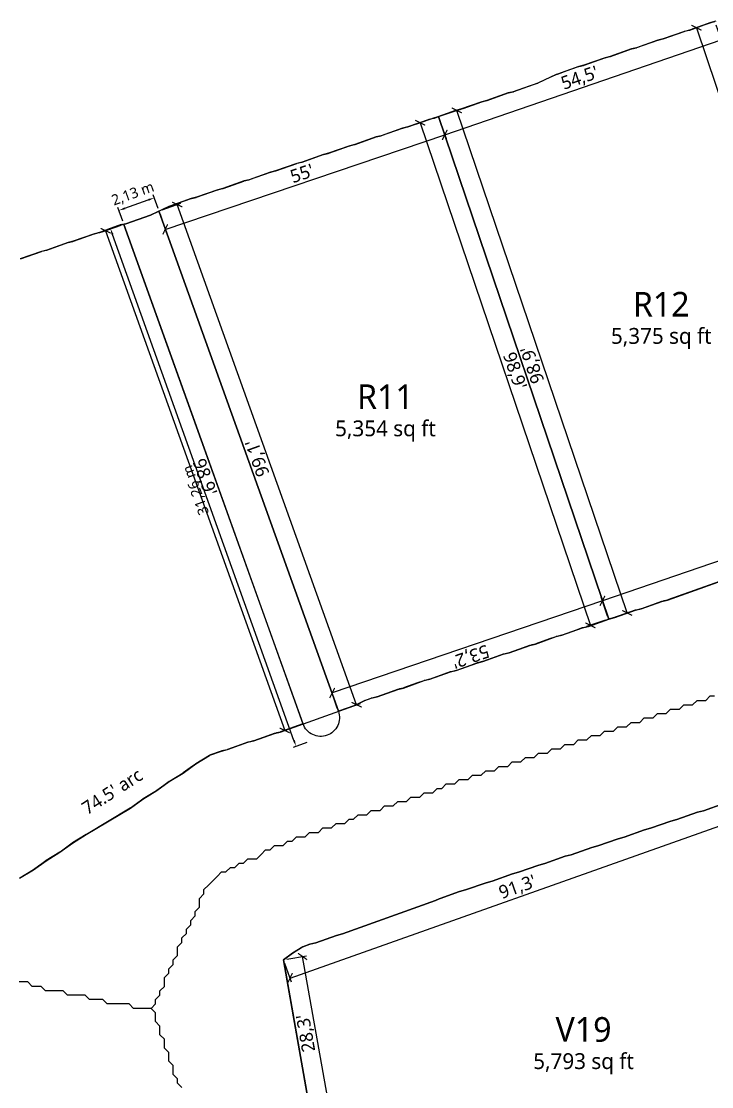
# Model space of a CAD drawing. Header units: metres. Extents: x 77 to 647, y -942 to -10.
# Drawn here: x 173.4 to 212.6, y -182.6 to -122.1 of the extents above; entities that cross this region are included whole.
import ezdxf
from ezdxf.enums import TextEntityAlignment as Align

# ---------------------------------------------------------------- set-up
doc = ezdxf.new("R2010")
doc.units = ezdxf.units.M
for name, color, linetype in [('DIM_OTHER', 6, 'Continuous'), ('DIM_PLOTS', 5, 'Continuous'), ('DIM_PLOTS_ARC', 5, 'Continuous'), ('PLOT_TEXT', 7, 'Continuous'), ('PLOTS', 1, 'Continuous'), ('RIVERSIDE_GARDEN', 82, 'Continuous'), ('ROAD_CENTRELINE', 9, 'Continuous'), ('ROADS', 8, 'Continuous'), ('WALKWAY', 32, 'Continuous')]:
    doc.layers.add(name, color=color, linetype=linetype)
doc.styles.add('OpenSans', font='OpenSans-Regular.ttf')
doc.dimstyles.new('PLOT_FT', dxfattribs={"dimtxt": 0.75, "dimasz": 0.45, "dimexe": 0.225, "dimexo": 0.1875, "dimgap": 0.15, "dimtad": 1, "dimdec": 1, "dimlfac": 3.28084, "dimtxsty": 'OpenSans', "dimblk": 'ARCHTICK', "dimcen": 2.5, "dimazin": 3, "dimtfac": 1, "dimtmove": 0, "dimatfit": 3})
doc.dimstyles.new('SMALL_M', dxfattribs={"dimtxt": 0.6, "dimasz": 0.36, "dimexe": 0.18, "dimexo": 0.15, "dimgap": 0.12, "dimtad": 1, "dimtxsty": 'OpenSans', "dimcen": 2.5, "dimazin": 3, "dimtfac": 1, "dimtmove": 0, "dimatfit": 3})

# ---------------------------------------------------------------- blocks, each defined once
blk = doc.blocks.new('_ARCHTICK')
at = {"color": 0, "linetype": 'BYBLOCK', "const_width": 0.15}
blk.add_lwpolyline([(-0.5, -0.5), (0.5, 0.5)], dxfattribs=at)
blk = doc.blocks.new('*D30')
at = {"color": 0}
for p, q in [((179.055, -133.692), (177.984, -134.076)), ((178.196, -134), (188.368, -162.39)), ((189.227, -162.082), (188.156, -162.465))]:
    blk.add_line(p, q, dxfattribs=at)
at = {"layer": 'Defpoints'}
for p in [(179.231, -133.629), (178.196, -134), (189.404, -162.018)]:
    blk.add_point(p, dxfattribs=at)
at = {"layer": 'DIM_PLOTS', "color": 0, "xscale": 0.44999999999999996, "yscale": 0.44999999999999996}
for p, rotation in [((178.196, -134), 109.71370485771824), ((188.368, -162.39), -70.28629514228176)]:
    blk.add_blockref('_ARCHTICK', p, dxfattribs=dict(at, rotation=rotation))
at = {"layer": 'DIM_PLOTS', "color": 0, "insert": (183.776, -148.018), "char_height": 0.75, "attachment_point": 5, "rotation": 289.7137, "style": 'OpenSans'}
blk.add_mtext("98,9'", dxfattribs=at)
blk = doc.blocks.new('*D31')
at = {"color": 0}
for p, q in [((206.704, -155.888), (206.337, -154.811)), ((206.41, -155.024), (191.059, -160.261)), ((191.353, -161.124), (190.986, -160.048))]:
    blk.add_line(p, q, dxfattribs=at)
at = {"layer": 'Defpoints'}
for p in [(206.41, -155.024), (206.765, -156.065), (191.414, -161.302)]:
    blk.add_point(p, dxfattribs=at)
at = {"layer": 'DIM_PLOTS', "color": 0, "xscale": 0.44999999999999996, "yscale": 0.44999999999999996}
for p, rotation in [((206.41, -155.024), 18.835441766811556), ((191.059, -160.261), -161.16455823318844)]:
    blk.add_blockref('_ARCHTICK', p, dxfattribs=dict(at, rotation=rotation))
at = {"layer": 'DIM_PLOTS', "color": 0, "insert": (198.904, -158.139), "char_height": 0.75, "attachment_point": 5, "rotation": 198.83544, "style": 'OpenSans'}
blk.add_mtext("53,2'", dxfattribs=at)
blk = doc.blocks.new('*D32')
at = {"color": 0}
for p, q in [((181.403, -132.818), (182.474, -132.434)), ((192.449, -160.931), (182.262, -132.51)), ((191.59, -161.239), (192.661, -160.855))]:
    blk.add_line(p, q, dxfattribs=at)
at = {"layer": 'Defpoints'}
for p in [(181.226, -132.881), (192.449, -160.931), (191.414, -161.302)]:
    blk.add_point(p, dxfattribs=at)
at = {"layer": 'DIM_PLOTS', "color": 0, "xscale": 0.44999999999999996, "yscale": 0.44999999999999996}
for p, rotation in [((182.262, -132.51), 109.72034940102222), ((192.449, -160.931), 289.7203494010222)]:
    blk.add_blockref('_ARCHTICK', p, dxfattribs=dict(at, rotation=rotation))
at = {"layer": 'DIM_PLOTS', "color": 0, "insert": (186.861, -146.897), "char_height": 0.75, "attachment_point": 5, "rotation": 109.72035, "style": 'OpenSans'}
blk.add_mtext("99,1'", dxfattribs=at)
blk = doc.blocks.new('*D33')
at = {"color": 0}
for p, q in [((197.157, -127.69), (197.521, -128.767)), ((181.579, -133.923), (197.449, -128.554)), ((181.286, -133.058), (181.651, -134.136))]:
    blk.add_line(p, q, dxfattribs=at)
at = {"layer": 'Defpoints'}
for p in [(197.097, -127.512), (181.226, -132.881), (181.579, -133.923)]:
    blk.add_point(p, dxfattribs=at)
at = {"layer": 'DIM_PLOTS', "color": 0, "xscale": 0.44999999999999996, "yscale": 0.44999999999999996}
for p, rotation in [((197.449, -128.554), 18.689323701698317), ((181.579, -133.923), 198.68932370169833)]:
    blk.add_blockref('_ARCHTICK', p, dxfattribs=dict(at, rotation=rotation))
at = {"layer": 'DIM_PLOTS', "color": 0, "insert": (189.346, -130.741), "char_height": 0.75, "attachment_point": 5, "rotation": 18.68932, "style": 'OpenSans'}
blk.add_mtext("55'", dxfattribs=at)
blk = doc.blocks.new('*D34')
at = {"color": 0}
for p, q in [((196.919, -127.572), (195.842, -127.937)), ((196.055, -127.865), (205.723, -156.418)), ((206.587, -156.126), (205.51, -156.49))]:
    blk.add_line(p, q, dxfattribs=at)
at = {"layer": 'Defpoints'}
for p in [(197.097, -127.512), (196.055, -127.865), (206.765, -156.065)]:
    blk.add_point(p, dxfattribs=at)
at = {"layer": 'DIM_PLOTS', "color": 0, "xscale": 0.44999999999999996, "yscale": 0.44999999999999996}
for p, rotation in [((196.055, -127.865), 108.70598141153717), ((205.723, -156.418), -71.29401858846283)]:
    blk.add_blockref('_ARCHTICK', p, dxfattribs=dict(at, rotation=rotation))
at = {"layer": 'DIM_PLOTS', "color": 0, "insert": (201.386, -141.973), "char_height": 0.75, "attachment_point": 5, "rotation": 288.70598, "style": 'OpenSans'}
blk.add_mtext("98,9'", dxfattribs=at)
blk = doc.blocks.new('*D35')
at = {"color": 0}
for p, q in [((222.313, -150.528), (221.944, -149.452)), ((222.017, -149.665), (206.408, -155.025)), ((206.704, -155.888), (206.335, -154.812))]:
    blk.add_line(p, q, dxfattribs=at)
at = {"layer": 'Defpoints'}
for p in [(222.017, -149.665), (222.374, -150.706), (206.765, -156.065)]:
    blk.add_point(p, dxfattribs=at)
at = {"layer": 'DIM_PLOTS', "color": 0, "xscale": 0.44999999999999996, "yscale": 0.44999999999999996}
for p, rotation in [((222.017, -149.665), 18.950890845661945), ((206.408, -155.025), -161.04910915433805)]:
    blk.add_blockref('_ARCHTICK', p, dxfattribs=dict(at, rotation=rotation))
at = {"layer": 'DIM_PLOTS', "color": 0, "insert": (214.383, -152.842), "char_height": 0.75, "attachment_point": 5, "rotation": 198.95089, "style": 'OpenSans'}
blk.add_mtext("54,1'", dxfattribs=at)
blk = doc.blocks.new('*D36')
at = {"color": 0}
for p, q in [((197.274, -127.452), (198.352, -127.087)), ((207.807, -155.713), (198.139, -127.16)), ((206.942, -156.005), (208.02, -155.641))]:
    blk.add_line(p, q, dxfattribs=at)
at = {"layer": 'Defpoints'}
for p in [(197.097, -127.512), (206.765, -156.065), (207.807, -155.713)]:
    blk.add_point(p, dxfattribs=at)
at = {"layer": 'DIM_PLOTS', "color": 0, "xscale": 0.44999999999999996, "yscale": 0.44999999999999996}
for p, rotation in [((198.139, -127.16), 108.70598141153717), ((207.807, -155.713), 288.70598141153715)]:
    blk.add_blockref('_ARCHTICK', p, dxfattribs=dict(at, rotation=rotation))
at = {"layer": 'DIM_PLOTS', "color": 0, "insert": (202.475, -141.604), "char_height": 0.75, "attachment_point": 5, "rotation": 108.70598, "style": 'OpenSans'}
blk.add_mtext("98,9'", dxfattribs=at)
blk = doc.blocks.new('*D37')
at = {"color": 0}
for p, q in [((212.852, -122.292), (213.222, -123.367)), ((197.455, -128.552), (213.149, -123.154)), ((197.158, -127.69), (197.528, -128.765))]:
    blk.add_line(p, q, dxfattribs=at)
at = {"layer": 'Defpoints'}
for p in [(212.791, -122.114), (197.097, -127.512), (197.455, -128.552)]:
    blk.add_point(p, dxfattribs=at)
at = {"layer": 'DIM_PLOTS', "color": 0, "xscale": 0.44999999999999996, "yscale": 0.44999999999999996}
for p, rotation in [((213.149, -123.154), 18.980723780619943), ((197.455, -128.552), 198.98072378061994)]:
    blk.add_blockref('_ARCHTICK', p, dxfattribs=dict(at, rotation=rotation))
at = {"layer": 'DIM_PLOTS', "color": 0, "insert": (205.131, -125.357), "char_height": 0.75, "attachment_point": 5, "rotation": 18.98072, "style": 'OpenSans'}
blk.add_mtext("54,5'", dxfattribs=at)
blk = doc.blocks.new('*D38')
at = {"color": 0}
for p, q in [((212.613, -122.174), (211.535, -122.535)), ((211.748, -122.464), (221.331, -151.055)), ((222.197, -150.765), (221.118, -151.127))]:
    blk.add_line(p, q, dxfattribs=at)
at = {"layer": 'Defpoints'}
for p in [(212.791, -122.114), (211.748, -122.464), (222.374, -150.706)]:
    blk.add_point(p, dxfattribs=at)
at = {"layer": 'DIM_PLOTS', "color": 0, "xscale": 0.44999999999999996, "yscale": 0.44999999999999996}
for p, rotation in [((211.748, -122.464), 108.53001932112348), ((221.331, -151.055), -71.46998067887652)]:
    blk.add_blockref('_ARCHTICK', p, dxfattribs=dict(at, rotation=rotation))
at = {"layer": 'DIM_PLOTS', "color": 0, "insert": (217.038, -136.593), "char_height": 0.75, "attachment_point": 5, "rotation": 288.53002, "style": 'OpenSans'}
blk.add_mtext("98,9'", dxfattribs=at)
blk = doc.blocks.new('*D133')
at = {"color": 0}
for p, q in [((188.483, -175.394), (189.603, -175.196)), ((190.881, -183.744), (189.382, -175.235)), ((189.983, -183.902), (191.103, -183.705))]:
    blk.add_line(p, q, dxfattribs=at)
at = {"layer": 'Defpoints'}
for p in [(188.298, -175.426), (189.798, -183.935), (190.881, -183.744)]:
    blk.add_point(p, dxfattribs=at)
at = {"layer": 'DIM_PLOTS', "color": 0, "xscale": 0.44999999999999996, "yscale": 0.44999999999999996}
for p, rotation in [((189.382, -175.235), 99.99746887088703), ((190.881, -183.744), 279.997468870887)]:
    blk.add_blockref('_ARCHTICK', p, dxfattribs=dict(at, rotation=rotation))
at = {"layer": 'DIM_PLOTS', "color": 0, "insert": (189.614, -179.581), "char_height": 0.75, "attachment_point": 5, "rotation": 99.99747, "style": 'OpenSans'}
blk.add_mtext("28,3'", dxfattribs=at)
blk = doc.blocks.new('*D134')
at = {"color": 0}
for p, q in [((214.578, -166.314), (214.958, -167.386)), ((188.666, -176.463), (214.882, -167.174)), ((188.361, -175.603), (188.741, -176.675))]:
    blk.add_line(p, q, dxfattribs=at)
at = {"layer": 'Defpoints'}
for p in [(214.515, -166.137), (188.298, -175.426), (188.666, -176.463)]:
    blk.add_point(p, dxfattribs=at)
at = {"layer": 'DIM_PLOTS', "color": 0, "xscale": 0.44999999999999996, "yscale": 0.44999999999999996}
for p, rotation in [((214.882, -167.174), 19.51089074109167), ((188.666, -176.463), 199.51089074109166)]:
    blk.add_blockref('_ARCHTICK', p, dxfattribs=dict(at, rotation=rotation))
at = {"layer": 'DIM_PLOTS', "color": 0, "insert": (201.599, -171.324), "char_height": 0.75, "attachment_point": 5, "rotation": 19.51089, "style": 'OpenSans'}
blk.add_mtext("91,3'", dxfattribs=at)
blk = doc.blocks.new('_CLOSEDFILLED')
at = {"color": 0, "linetype": 'BYBLOCK'}
blk.add_solid([(-1, 0.16), (0, 0), (-1, -0.16)], dxfattribs=at)
blk = doc.blocks.new('*D257')
at = {"color": 0}
for p, q in [((179.079, -133.65), (178.298, -133.93)), ((188.89, -162.956), (178.588, -134.209)), ((189.623, -163.075), (188.842, -163.355))]:
    blk.add_line(p, q, dxfattribs=at)
at = {"layer": 'Defpoints'}
for p in [(179.22, -133.6), (189.012, -163.295), (189.765, -163.025)]:
    blk.add_point(p, dxfattribs=at)
at = {"layer": 'DIM_OTHER', "color": 0, "xscale": 0.36, "yscale": 0.36}
for p, rotation in [((178.467, -133.87), 109.71531904465039), ((189.012, -163.295), 289.7153190446504)]:
    blk.add_blockref('_CLOSEDFILLED', p, dxfattribs=dict(at, rotation=rotation))
at = {"layer": 'DIM_OTHER', "color": 0, "insert": (183.344, -148.724), "char_height": 0.6, "attachment_point": 5, "rotation": 109.71532, "style": 'OpenSans'}
blk.add_mtext('31,26 m', dxfattribs=at)
blk = doc.blocks.new('*D258')
at = {"color": 0}
for p, q in [((179.289, -132.725), (180.62, -132.248)), ((181.178, -132.739), (180.898, -131.957)), ((179.17, -133.459), (178.89, -132.677))]:
    blk.add_line(p, q, dxfattribs=at)
at = {"layer": 'Defpoints'}
for p in [(178.95, -132.847), (181.229, -132.88), (179.22, -133.6)]:
    blk.add_point(p, dxfattribs=at)
at = {"layer": 'DIM_OTHER', "color": 0, "xscale": 0.36, "yscale": 0.36}
for p, rotation in [((180.959, -132.127), 19.715319044650702), ((178.95, -132.847), 199.7153190446507)]:
    blk.add_blockref('_CLOSEDFILLED', p, dxfattribs=dict(at, rotation=rotation))
at = {"layer": 'DIM_OTHER', "color": 0, "insert": (179.752, -131.922), "char_height": 0.6, "attachment_point": 5, "rotation": 19.71532, "style": 'OpenSans'}
blk.add_mtext('2,13 m', dxfattribs=at)

msp = doc.modelspace()

# ---------------------------------------------------------------- linework, layer by layer
at = {"layer": 'PLOTS'}
for points in [[(214.283, -153.493), (210.117, -154.977), (210.102, -154.982), (209.892, -155.033), (209.796, -155.056), (209.78, -155.06), (209.765, -155.065), (209.407, -155.194), (208.618, -155.477), (208.602, -155.482), (208.392, -155.533), (208.296, -155.556), (208.28, -155.56), (208.265, -155.565), (207.687, -155.773), (207.669, -155.779), (207.118, -155.977), (207.102, -155.982), (206.892, -156.033), (206.796, -156.056), (206.78, -156.06), (206.765, -156.065), (206.765, -156.065), (197.097, -127.512), (198.053, -127.173), (198.053, -127.173), (198.068, -127.168), (198.335, -127.104), (198.35, -127.1), (198.365, -127.095), (198.496, -127.048), (199.553, -126.673), (199.568, -126.668), (199.835, -126.604), (199.85, -126.6), (199.865, -126.595), (201.053, -126.173), (201.068, -126.168), (201.335, -126.104), (201.35, -126.1), (201.364, -126.095), (202.272, -125.775), (202.726, -125.615), (202.74, -125.61), (202.754, -125.604), (203.194, -125.396), (203.775, -125.123), (203.78, -125.12), (203.786, -125.118), (203.841, -125.103), (203.85, -125.1), (203.859, -125.097), (204.413, -124.9), (205.053, -124.673), (205.068, -124.668), (205.335, -124.604), (205.35, -124.6), (205.365, -124.595), (206.553, -124.173), (206.568, -124.168), (206.835, -124.104), (206.85, -124.1), (206.865, -124.095), (208.053, -123.673), (208.068, -123.668), (208.335, -123.604), (208.35, -123.6), (208.365, -123.595), (209.553, -123.173), (209.568, -123.168), (209.835, -123.104), (209.85, -123.1), (209.865, -123.095), (211.053, -122.673), (211.068, -122.668), (211.335, -122.604), (211.35, -122.6), (211.365, -122.595), (212.553, -122.173), (212.568, -122.168), (212.791, -122.114)], [(173.365, -135.595), (174.553, -135.173), (174.568, -135.168), (174.835, -135.104), (174.85, -135.1), (174.865, -135.095), (176.053, -134.673), (176.068, -134.668), (176.335, -134.604), (176.35, -134.6), (176.365, -134.595), (177.553, -134.173), (177.568, -134.168), (177.835, -134.104), (177.85, -134.1), (177.865, -134.095), (179.053, -133.673), (179.068, -133.668), (179.08, -133.665), (179.224, -133.63), (179.231, -133.629), (179.234, -133.636), (179.234, -133.639), (179.234, -133.639), (179.237, -133.646), (179.239, -133.653), (179.239, -133.653), (183.073, -144.352), (189.402, -162.012), (189.404, -162.018), (189.397, -162.021), (188.134, -162.471), (188.117, -162.477), (188.102, -162.482), (187.892, -162.533), (187.796, -162.556), (187.78, -162.56), (187.765, -162.565), (187.407, -162.694), (186.618, -162.977), (186.602, -162.982), (186.392, -163.033), (186.296, -163.056), (186.28, -163.06), (186.265, -163.065), (185.907, -163.194), (185.118, -163.477), (185.102, -163.482), (184.795, -163.556), (184.78, -163.56), (184.765, -163.565), (184.706, -163.586), (184.154, -163.784), (184.11, -163.8), (184.1, -163.81), (184.1, -163.81), (183.321, -164.283), (183.31, -164.29), (183.3, -164.298), (182.993, -164.523), (182.605, -164.806), (182.594, -164.813), (181.821, -165.283), (181.81, -165.29), (181.8, -165.298), (181.493, -165.523), (181.105, -165.806), (181.094, -165.813), (180.321, -166.283), (180.31, -166.29), (180.3, -166.298), (180.154, -166.404), (179.606, -166.806), (179.594, -166.814), (177.101, -168.31), (177.1, -168.31), (177.099, -168.31), (176.321, -168.783), (176.31, -168.79), (176.3, -168.798), (175.993, -169.023), (175.605, -169.306), (175.594, -169.313), (174.821, -169.783), (174.81, -169.79), (174.8, -169.798), (174.57, -169.966), (174.456, -170.049), (174.105, -170.306), (174.094, -170.313), (173.321, -170.783)], [(189.797, -183.929), (188.507, -176.61), (188.507, -176.61), (188.507, -176.61), (188.298, -175.426), (188.298, -175.426), (188.298, -175.426), (188.81, -175.04), (188.81, -175.04), (189.38, -174.68), (189.38, -174.68), (189.38, -174.68), (189.388, -174.68), (189.389, -174.68), (189.391, -174.68), (189.392, -174.679), (189.8, -174.54), (189.8, -174.54), (190.14, -174.45), (190.14, -174.45), (191.3, -174.04), (191.3, -174.04), (191.64, -173.95), (191.64, -173.95), (196.919, -172.06), (196.921, -172.06), (197.14, -171.95), (197.14, -171.95), (197.19, -171.93), (197.19, -171.93), (198.3, -171.54), (198.3, -171.54), (198.64, -171.45), (198.64, -171.45), (199.8, -171.04), (199.8, -171.04), (200.14, -170.95), (200.14, -170.95), (201.3, -170.54), (201.3, -170.54), (201.64, -170.45), (201.64, -170.45), (202.8, -170.04), (202.8, -170.04), (203.14, -169.95), (203.14, -169.95), (204.3, -169.54), (204.3, -169.54), (204.64, -169.45), (204.64, -169.45), (205.8, -169.04), (205.8, -169.04), (206.14, -168.95), (206.14, -168.95), (207.3, -168.54), (207.3, -168.54), (207.64, -168.45), (207.64, -168.45), (208.8, -168.04), (208.8, -168.04), (209.14, -167.95), (209.14, -167.95), (210.3, -167.54), (210.3, -167.54), (210.64, -167.45), (210.64, -167.45), (211.8, -167.04), (211.8, -167.04), (212.14, -166.95), (212.14, -166.95), (213.3, -166.54)]]:
    msp.add_lwpolyline(points, dxfattribs=at)
msp.add_lwpolyline([(181.85, -132.6), (181.859, -132.597), (182.084, -132.517), (183.053, -132.173), (183.068, -132.168), (183.335, -132.104), (183.35, -132.1), (183.365, -132.095), (184.553, -131.673), (184.568, -131.668), (184.835, -131.604), (184.85, -131.6), (184.865, -131.595), (186.053, -131.173), (186.068, -131.168), (186.335, -131.104), (186.35, -131.1), (186.365, -131.095), (187.553, -130.673), (187.568, -130.668), (187.835, -130.604), (187.85, -130.6), (187.865, -130.595), (189.053, -130.173), (189.068, -130.168), (189.335, -130.104), (189.35, -130.1), (189.365, -130.095), (190.553, -129.673), (190.568, -129.668), (190.835, -129.604), (190.85, -129.6), (190.865, -129.595), (192.053, -129.173), (192.068, -129.168), (192.335, -129.104), (192.35, -129.1), (192.365, -129.095), (193.553, -128.673), (193.568, -128.668), (193.835, -128.604), (193.85, -128.6), (193.865, -128.595), (195.053, -128.173), (195.068, -128.168), (195.335, -128.104), (195.35, -128.1), (195.365, -128.095), (196.553, -127.673), (196.568, -127.668), (196.835, -127.604), (196.85, -127.6), (196.865, -127.595), (197.097, -127.512), (206.765, -156.065), (206.407, -156.194), (205.618, -156.477), (205.602, -156.482), (205.392, -156.533), (205.296, -156.556), (205.28, -156.56), (205.265, -156.565), (204.907, -156.694), (204.118, -156.977), (204.102, -156.982), (203.892, -157.033), (203.796, -157.056), (203.78, -157.06), (203.765, -157.065), (203.407, -157.194), (202.618, -157.477), (202.602, -157.482), (202.392, -157.533), (202.296, -157.556), (202.28, -157.56), (202.265, -157.565), (201.907, -157.694), (201.118, -157.977), (201.102, -157.982), (200.892, -158.033), (200.796, -158.056), (200.78, -158.06), (200.765, -158.065), (200.407, -158.194), (199.618, -158.477), (199.602, -158.482), (199.392, -158.533), (199.296, -158.556), (199.28, -158.56), (199.265, -158.565), (198.907, -158.694), (198.118, -158.977), (198.102, -158.982), (197.892, -159.033), (197.796, -159.056), (197.78, -159.06), (197.765, -159.065), (197.407, -159.194), (196.618, -159.477), (196.602, -159.482), (196.392, -159.533), (196.296, -159.556), (196.28, -159.56), (196.265, -159.565), (195.907, -159.694), (195.118, -159.977), (195.102, -159.982), (194.892, -160.033), (194.796, -160.056), (194.78, -160.06), (194.765, -160.065), (194.407, -160.194), (193.618, -160.477), (193.602, -160.482), (193.462, -160.516), (193.296, -160.556), (193.28, -160.56), (193.265, -160.566), (192.934, -160.685), (192.92, -160.69), (192.907, -160.696), (192.46, -160.909), (192.297, -160.987), (192.283, -160.993), (191.421, -161.3), (191.414, -161.302), (191.412, -161.297), (181.245, -132.926), (181.226, -132.881), (181.775, -132.623), (181.78, -132.62), (181.786, -132.618), (181.841, -132.603), (181.85, -132.6)], close=True, dxfattribs=at)
at = {"layer": 'RIVERSIDE_GARDEN'}
msp.add_lwpolyline([(212.85, -122.1), (212.56, -122.17), (211.35, -122.6), (211.06, -122.67), (209.85, -123.1), (209.56, -123.17), (208.35, -123.6), (208.06, -123.67), (206.85, -124.1), (206.56, -124.17), (205.35, -124.6), (205.06, -124.67), (203.85, -125.1), (203.78, -125.12), (202.74, -125.61), (201.35, -126.1), (201.06, -126.17), (199.85, -126.6), (199.56, -126.67), (198.35, -127.1), (198.06, -127.17), (196.85, -127.6), (196.56, -127.67), (195.35, -128.1), (195.06, -128.17), (193.85, -128.6), (193.56, -128.67), (192.35, -129.1), (192.06, -129.17), (190.85, -129.6), (190.56, -129.67), (189.35, -130.1), (189.06, -130.17), (187.85, -130.6), (187.56, -130.67), (186.35, -131.1), (186.06, -131.17), (184.85, -131.6), (184.56, -131.67), (183.35, -132.1), (183.06, -132.17), (181.85, -132.6), (181.78, -132.62), (180.74, -133.11), (179.35, -133.6), (179.06, -133.67), (177.85, -134.1), (177.56, -134.17), (176.35, -134.6), (176.06, -134.67), (174.85, -135.1), (174.56, -135.17), (173.35, -135.6)], dxfattribs=at)
at = {"layer": 'ROAD_CENTRELINE'}
for points in [[(180.78, -178.182), (181.03, -177.932), (181.03, -177.682), (181.28, -177.432), (181.28, -177.182), (181.53, -176.932), (181.53, -176.682), (181.53, -176.432), (181.78, -176.182), (181.78, -175.932), (182.03, -175.682), (182.03, -175.432), (182.28, -175.182), (182.28, -174.932), (182.28, -174.682), (182.53, -174.432), (182.53, -174.182), (182.78, -173.932), (182.78, -173.682), (183.03, -173.432), (183.03, -173.182), (183.28, -172.932), (183.28, -172.682), (183.53, -172.432), (183.53, -172.182), (183.53, -171.932), (183.78, -171.682), (183.78, -171.432), (184.03, -171.182), (184.28, -170.932), (184.53, -170.682), (184.78, -170.432), (185.03, -170.432), (185.28, -170.182), (185.53, -170.182), (185.78, -169.932), (186.03, -169.932), (186.28, -169.682), (186.53, -169.682), (186.78, -169.682), (187.03, -169.432), (187.28, -169.182), (187.53, -169.182), (187.78, -168.932), (188.03, -168.932), (188.28, -168.932), (188.53, -168.682), (188.78, -168.682), (189.03, -168.432), (189.28, -168.432), (189.53, -168.432), (189.78, -168.182), (190.03, -168.182), (190.28, -168.182), (190.53, -167.932), (190.78, -167.932), (191.03, -167.932), (191.28, -167.682), (191.53, -167.682), (191.78, -167.682), (192.03, -167.432), (192.28, -167.432), (192.53, -167.182), (192.78, -167.182), (193.03, -167.182), (193.28, -166.932), (193.53, -166.932), (193.78, -166.932), (194.03, -166.682), (194.28, -166.682), (194.53, -166.682), (194.78, -166.432), (195.03, -166.432), (195.28, -166.432), (195.53, -166.182), (195.78, -166.182), (196.03, -166.182), (196.28, -165.932), (196.53, -165.932), (196.78, -165.932), (197.03, -165.682), (197.28, -165.682), (197.53, -165.432), (197.78, -165.432), (198.03, -165.432), (198.28, -165.182), (198.53, -165.182), (198.78, -165.182), (199.03, -164.932), (199.28, -164.932), (199.53, -164.932), (199.78, -164.682), (200.03, -164.682), (200.28, -164.682), (200.53, -164.432), (200.78, -164.432), (201.03, -164.432), (201.28, -164.182), (201.53, -164.182), (201.78, -164.182), (202.03, -163.932), (202.28, -163.932), (202.53, -163.932), (202.78, -163.682), (203.03, -163.682), (203.28, -163.682), (203.53, -163.432), (203.78, -163.432), (204.03, -163.432), (204.28, -163.182), (204.53, -163.182), (204.78, -163.182), (205.03, -162.932), (205.28, -162.932), (205.53, -162.932), (205.78, -162.682), (206.03, -162.682), (206.28, -162.682), (206.53, -162.432), (206.78, -162.432), (207.03, -162.432), (207.28, -162.182), (207.53, -162.182), (207.78, -162.182), (208.03, -161.932), (208.28, -161.932), (208.53, -161.932), (208.78, -161.682), (209.03, -161.682), (209.28, -161.682), (209.53, -161.432), (209.78, -161.432), (210.03, -161.432), (210.28, -161.182), (210.53, -161.182), (210.78, -161.182), (211.03, -160.932), (211.28, -160.932), (211.53, -160.932), (211.78, -160.682), (212.03, -160.682), (212.28, -160.682), (212.53, -160.432), (212.78, -160.432)], [(180.78, -178.182), (180.53, -178.182), (180.28, -178.182), (180.03, -178.182), (179.78, -178.182), (179.53, -177.932), (179.28, -177.932), (179.03, -177.932), (178.78, -177.932), (178.53, -177.932), (178.28, -177.932), (178.03, -177.682), (177.78, -177.682), (177.53, -177.682), (177.28, -177.682), (177.03, -177.432), (176.78, -177.432), (176.53, -177.432), (176.28, -177.432), (176.03, -177.432), (175.78, -177.182), (175.53, -177.182), (175.28, -177.182), (175.03, -177.182), (174.78, -177.182), (174.53, -176.932), (174.28, -176.932), (174.03, -176.932), (173.78, -176.682), (173.53, -176.682), (173.28, -176.682)], [(182.53, -182.682), (182.28, -182.432), (182.28, -182.182), (182.03, -181.932), (182.03, -181.682), (182.03, -181.432), (181.78, -181.182), (181.78, -180.932), (181.78, -180.682), (181.53, -180.432), (181.53, -180.182), (181.53, -179.932), (181.28, -179.682), (181.28, -179.432), (181.28, -179.182), (181.03, -178.932), (181.03, -178.682), (181.03, -178.432), (180.78, -178.182)]]:
    msp.add_lwpolyline(points, dxfattribs=at)
at = {"layer": 'ROADS'}
for points in [[(173.31, -170.79), (174.1, -170.31), (174.81, -169.79), (175.6, -169.31), (176.31, -168.79), (177.1, -168.31), (179.6, -166.81), (180.31, -166.29), (181.1, -165.81), (181.81, -165.29), (182.6, -164.81), (183.31, -164.29), (184.1, -163.81), (184.11, -163.8), (184.78, -163.56), (185.11, -163.48), (186.28, -163.06), (186.61, -162.98), (187.78, -162.56), (188.11, -162.48), (192.29, -160.99), (192.92, -160.69), (193.28, -160.56), (193.61, -160.48), (194.78, -160.06), (195.11, -159.98), (196.28, -159.56), (196.61, -159.48), (197.78, -159.06), (198.11, -158.98), (199.28, -158.56), (199.61, -158.48), (200.78, -158.06), (201.11, -157.98), (202.28, -157.56), (202.61, -157.48), (203.78, -157.06), (204.11, -156.98), (205.28, -156.56), (205.61, -156.48), (206.78, -156.06), (207.11, -155.98), (208.28, -155.56), (208.61, -155.48), (209.78, -155.06), (210.11, -154.98), (214.29, -153.49)], [(213.3, -166.54), (212.14, -166.95), (211.8, -167.04), (210.64, -167.45), (210.3, -167.54), (209.14, -167.95), (208.8, -168.04), (207.64, -168.45), (207.3, -168.54), (206.14, -168.95), (205.8, -169.04), (204.64, -169.45), (204.3, -169.54), (203.14, -169.95), (202.8, -170.04), (201.64, -170.45), (201.3, -170.54), (200.14, -170.95), (199.8, -171.04), (198.64, -171.45), (198.3, -171.54), (197.19, -171.93), (197.14, -171.95), (196.92, -172.06), (191.64, -173.95), (191.3, -174.04), (190.14, -174.45), (189.8, -174.54), (189.39, -174.68), (188.81, -175.04), (188.3, -175.42), (189.8, -183.93)]]:
    msp.add_lwpolyline(points, dxfattribs=at)
at = {"layer": 'WALKWAY'}
msp.add_lwpolyline([(190.564, -162.716), (190.46, -162.726), (190.356, -162.726), (190.252, -162.716), (190.149, -162.695), (190.049, -162.665), (189.953, -162.625), (189.86, -162.575), (189.773, -162.517), (189.693, -162.451), (189.619, -162.377), (189.552, -162.296), (189.494, -162.209), (189.445, -162.117), (189.405, -162.02), (179.237, -133.646), (179.231, -133.629), (179.35, -133.6), (180.74, -133.11), (181.226, -132.881), (181.245, -132.926), (191.413, -161.301), (191.444, -161.401), (191.464, -161.504), (191.474, -161.608), (191.475, -161.713), (191.464, -161.817), (191.444, -161.92), (191.413, -162.02), (191.373, -162.117), (191.324, -162.209), (191.265, -162.296), (191.199, -162.377), (191.125, -162.452), (191.044, -162.518), (190.957, -162.576), (190.864, -162.625), (190.767, -162.665), (190.667, -162.696), (190.564, -162.716)], close=True, dxfattribs=at)

# ---------------------------------------------------------------- texts
at = {"layer": 'DIM_PLOTS_ARC', "style": 'OpenSans'}
msp.add_text("74.5' arc", height=0.75, rotation=33.00242, dxfattribs=at).set_placement((178.563, -165.852), align=Align.MIDDLE_CENTER)
at = {"layer": 'PLOT_TEXT', "style": 'OpenSans'}
for s, height, p in [('R12', 1.4, (209.748, -138.174)), ('5,375 sq ft', 0.9, (209.748, -139.974)), ('R11', 1.4, (194.085, -143.427)), ('5,354 sq ft', 0.9, (194.085, -145.227)), ('V19', 1.4, (205.335, -179.377)), ('5,793 sq ft', 0.9, (205.335, -181.177))]:
    msp.add_text(s, height=height, dxfattribs=at).set_placement(p, align=Align.MIDDLE_CENTER)

# ---------------------------------------------------------------- dimensions: what is measured, and where the dimension line sits
at = {"layer": 'DIM_OTHER'}
for base, p1, p2, angle, picture, middle in [((178.95, -132.847), (179.22, -133.6), (181.229, -132.88), 19.71532, '*D258', (179.752, -131.922)), ((189.012, -163.295), (189.765, -163.025), (179.22, -133.6), 109.71532, '*D257', (183.344, -148.724))]:
    dim = msp.add_linear_dim(base=base, p1=p1, p2=p2, angle=angle, dimstyle='SMALL_M', dxfattribs=at)
    dim.commit()
    dim.dimension.update_dxf_attribs({"geometry": picture, "text_midpoint": middle})
at = {"layer": 'DIM_PLOTS'}
for base, p1, p2, angle, picture, middle in [((197.455, -128.552), (197.097, -127.512), (212.791, -122.114), 18.98072, '*D37', (205.131, -125.357)), ((211.748, -122.464), (212.791, -122.114), (222.374, -150.706), 288.53002, '*D38', (217.038, -136.593)), ((207.807, -155.713), (206.765, -156.065), (197.097, -127.512), 108.70598, '*D36', (202.475, -141.604)), ((181.579, -133.923), (181.226, -132.881), (197.097, -127.512), 18.68932, '*D33', (189.346, -130.741)), ((196.055, -127.865), (197.097, -127.512), (206.765, -156.065), 288.70598, '*D34', (201.386, -141.973)), ((192.449, -160.931), (191.414, -161.302), (181.226, -132.881), 109.72035, '*D32', (186.861, -146.897)), ((178.196, -134), (179.231, -133.629), (189.404, -162.018), 289.7137, '*D30', (183.776, -148.018)), ((222.017, -149.665), (222.374, -150.706), (206.765, -156.065), 198.95089, '*D35', (214.383, -152.842)), ((206.41, -155.024), (206.765, -156.065), (191.414, -161.302), 198.83544, '*D31', (198.904, -158.139)), ((188.666, -176.463), (188.298, -175.426), (214.515, -166.137), 19.51089, '*D134', (201.599, -171.324)), ((190.881, -183.744), (189.798, -183.935), (188.298, -175.426), 99.99747, '*D133', (189.614, -179.581))]:
    dim = msp.add_linear_dim(base=base, p1=p1, p2=p2, angle=angle, dimstyle='PLOT_FT', dxfattribs=at)
    dim.commit()
    dim.dimension.update_dxf_attribs({"geometry": picture, "text_midpoint": middle})

doc.saveas('drawing.dxf')
